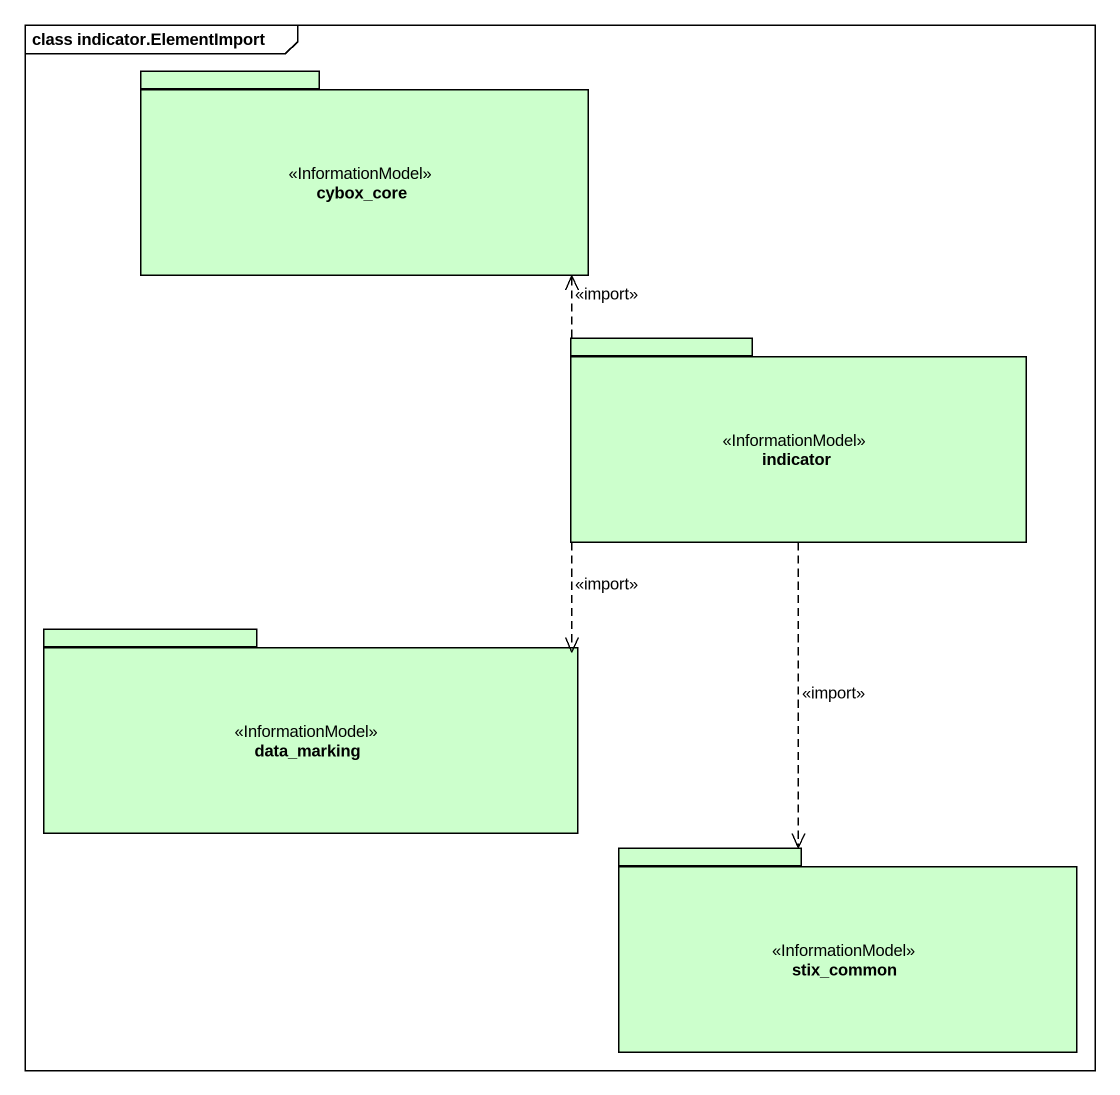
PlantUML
@startuml
mainframe class indicator.ElementImport
package cybox_core <<InformationModel>> #CCFFCC {
}
package indicator <<InformationModel>> #CCFFCC {
}
package data_marking <<InformationModel>> #CCFFCC {
}
package stix_common <<InformationModel>> #CCFFCC {
}
indicator .up.> cybox_core : <<import>>
indicator .left.> data_marking : <<import>>
indicator ..> stix_common : <<import>>
@enduml
